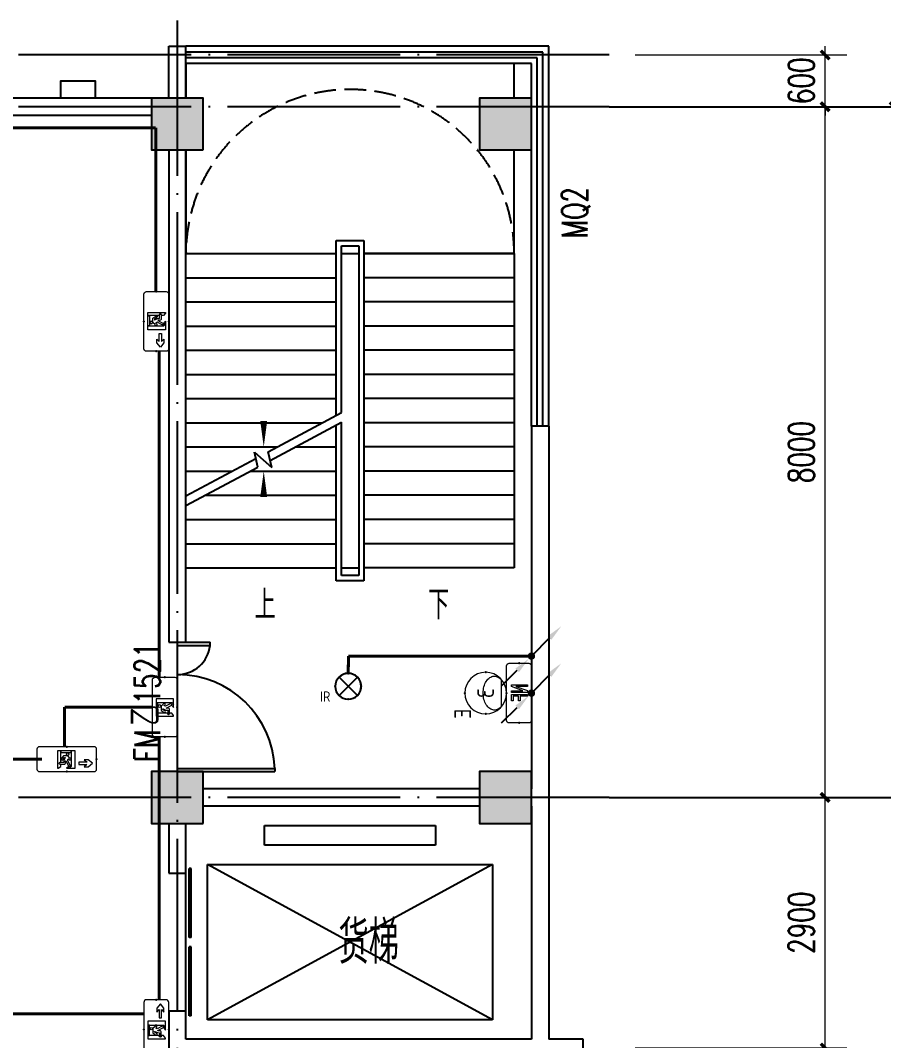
# Model space of a CAD drawing. Extents: x -124594 to 516503, y -3148 to 203159.
# Drawn here: x 310041 to 320035, y 107976 to 119791 of the extents above; entities that cross this region are included whole.
import ezdxf
from ezdxf.enums import TextEntityAlignment as Align

# ---------------------------------------------------------------- set-up
doc = ezdxf.new("R2010")
doc.units = 0
doc.header["$LTSCALE"] = 1000
doc.header["$MEASUREMENT"] = 0
doc.linetypes.add('DASH', pattern=[0.35, 0.25, -0.1])
doc.linetypes.add('DOTE', pattern=[2.42, 2, -0.2, 0.02, -0.2])
for name, color, linetype in [('AXIS', 3, 'Continuous'), ('COLUMN', 9, 'Continuous'), ('CURTWALL', 4, 'Continuous'), ('DIM_SYMB', 3, 'Continuous'), ('DOOR_FIRE', 4, 'Continuous'), ('DOOR_FIRE_TEXT', 7, 'Continuous'), ('EQUIP-消防', 3, 'Continuous'), ('EQUIP-照明', 3, 'Continuous'), ('J-AXIS-轴线', 1, 'DOTE'), ('J-DOOR-门', 8, 'Continuous'), ('J-STAIR-楼梯', 142, 'Continuous'), ('J-STAIR-电梯', 142, 'Continuous'), ('J-WALL-墙体', 2, 'Continuous'), ('LWIRE', 4, 'Continuous'), ('PUB_HATCH', 8, 'Continuous'), ('PUB_TEXT', 7, 'Continuous'), ('WINDOW_TEXT', 7, 'Continuous'), ('WIRE-应急', 1, 'DASH'), ('WIRE-照明', 1, 'Continuous'), ('装饰柱', 7, 'Continuous')]:
    doc.layers.add(name, color=color, linetype=linetype)
doc.layers.add('建筑底图', color=8, linetype='Continuous', lineweight=5)
doc.styles.add('_TCH_DIM', font='SIMPLEX', dxfattribs={"bigfont": 'GBCBIG'})
doc.styles.add('_TCH_DIM_T3', font='SIMPLEX', dxfattribs={"width": 0.705882, "bigfont": 'GBCBIG'})
doc.styles.add('_TCH_WINDOW', font='SIMPLEX', dxfattribs={"height": 3.5, "bigfont": 'GBCBIG'})
doc.styles.add('_TEL_ATTDEF', font='GBENOR', dxfattribs={"width": 0.8, "height": 3, "bigfont": 'GBCBIG'})
doc.styles.add('_TEL_DIM', font='SIMPLEX', dxfattribs={"width": 0.8, "height": 3.5, "bigfont": 'HZTXT'})
doc.styles.add('HZ', font='simplex.shx', dxfattribs={"width": 0.7, "bigfont": 'hztxt.shx'})
doc.styles.get("Standard").update_dxf_attribs({"font": 'gbenor.shx', "bigfont": 'gbcbig.shx'})
doc.dimstyles.new('_TCH_ARCH&&100', dxfattribs={"dimtxt": 297.5, "dimasz": 100, "dimexe": 250, "dimexo": 300, "dimgap": 126.25, "dimtad": 1, "dimdec": 0, "dimzin": 0, "dimdsep": 46, "dimtxsty": '_TCH_DIM_T3', "dimblk": 'ARCHTICK', "dimcen": 0.09, "dimclrt": 7, "dimazin": 2, "dimtfac": 1, "dimtdec": 0, "dimtix": 1, "dimtmove": 2, "dimatfit": 3, "dimfxl": 1, "dimtolj": 1, "dimtzin": 0, "dimarcsym": 0})

# ---------------------------------------------------------------- blocks, each defined once
blk = doc.blocks.new('_ArchTick')
at = {"color": 0, "linetype": 'ByBlock', "const_width": 0.4}
blk.add_lwpolyline([(-0.5, -0.5), (0.5, 0.5)], dxfattribs=at)
blk = doc.blocks.new('*D232')
at = {"layer": 'AXIS', "color": 0, "lineweight": -2, "transparency": 16777216}
for p, q in [((317158, 118791), (320408, 118791)), ((320158, 94791), (320158, 118791)), ((317158, 94791), (320408, 94791))]:
    blk.add_line(p, q, dxfattribs=at)
at = {"layer": 'Defpoints', "color": 0, "transparency": 16777216}
for p in [(316858, 118791), (320158, 118791), (316858, 94791)]:
    blk.add_point(p, dxfattribs=at)
at = {"layer": 'AXIS', "color": 0, "lineweight": -2, "transparency": 16777216, "xscale": 100, "yscale": 100, "zscale": 100}
for p, rotation in [((320158, 118791), 90), ((320158, 94791), 270)]:
    blk.add_blockref('_ArchTick', p, dxfattribs=dict(at, rotation=rotation))
at = {"layer": 'AXIS', "color": 7, "transparency": 16777216, "insert": (319883, 106791), "char_height": 297.5, "attachment_point": 5, "rotation": 90, "style": '_TCH_DIM_T3'}
blk.add_mtext('\\A1;24000', dxfattribs=at)
blk = doc.blocks.new('*D237')
at = {"layer": 'AXIS', "color": 0, "lineweight": -2, "transparency": 16777216}
for p, q in [((317158, 110791), (319608, 110791)), ((319358, 107891), (319358, 110791)), ((317158, 107891), (319608, 107891))]:
    blk.add_line(p, q, dxfattribs=at)
at = {"layer": 'Defpoints', "color": 0, "transparency": 16777216}
for p in [(316858, 110791), (319358, 110791), (316858, 107891)]:
    blk.add_point(p, dxfattribs=at)
at = {"layer": 'AXIS', "color": 0, "lineweight": -2, "transparency": 16777216, "xscale": 100, "yscale": 100, "zscale": 100}
for p, rotation in [((319358, 110791), 90), ((319358, 107891), 270)]:
    blk.add_blockref('_ArchTick', p, dxfattribs=dict(at, rotation=rotation))
at = {"layer": 'AXIS', "color": 7, "transparency": 16777216, "insert": (319083, 109341), "char_height": 297.5, "attachment_point": 5, "rotation": 90, "style": '_TCH_DIM_T3'}
blk.add_mtext('\\A1;2900', dxfattribs=at)
blk = doc.blocks.new('*D238')
at = {"layer": 'AXIS', "color": 0, "lineweight": -2, "transparency": 16777216}
for p, q in [((317158, 118791), (319608, 118791)), ((319358, 110791), (319358, 118791)), ((317158, 110791), (319608, 110791))]:
    blk.add_line(p, q, dxfattribs=at)
at = {"layer": 'Defpoints', "color": 0, "transparency": 16777216}
for p in [(316858, 118791), (319358, 118791), (316858, 110791)]:
    blk.add_point(p, dxfattribs=at)
at = {"layer": 'AXIS', "color": 0, "lineweight": -2, "transparency": 16777216, "xscale": 100, "yscale": 100, "zscale": 100}
for p, rotation in [((319358, 118791), 90), ((319358, 110791), 270)]:
    blk.add_blockref('_ArchTick', p, dxfattribs=dict(at, rotation=rotation))
at = {"layer": 'AXIS', "color": 7, "transparency": 16777216, "insert": (319083, 114791), "char_height": 297.5, "attachment_point": 5, "rotation": 90, "style": '_TCH_DIM_T3'}
blk.add_mtext('\\A1;8000', dxfattribs=at)
blk = doc.blocks.new('*D239')
at = {"layer": 'AXIS', "color": 0, "lineweight": -2, "transparency": 16777216}
for p, q in [((319358, 119391), (319358, 119491)), ((317158, 119391), (319608, 119391)), ((319358, 118791), (319358, 119391)), ((317158, 118791), (319608, 118791)), ((319358, 118791), (319358, 118691))]:
    blk.add_line(p, q, dxfattribs=at)
at = {"layer": 'Defpoints', "color": 0, "transparency": 16777216}
for p in [(316858, 119391), (319358, 119391), (316858, 118791)]:
    blk.add_point(p, dxfattribs=at)
at = {"layer": 'AXIS', "color": 0, "lineweight": -2, "transparency": 16777216, "xscale": 100, "yscale": 100, "zscale": 100}
for p, rotation in [((319358, 119391), 270), ((319358, 118791), 90)]:
    blk.add_blockref('_ArchTick', p, dxfattribs=dict(at, rotation=rotation))
at = {"layer": 'AXIS', "color": 7, "transparency": 16777216, "insert": (319083, 119091), "char_height": 297.5, "attachment_point": 5, "rotation": 90, "style": '_TCH_DIM_T3'}
blk.add_mtext('\\A1;600', dxfattribs=at)
blk = doc.blocks.new('$DorLib2D$00000225')
at = {"color": 0}
for p, q in [((0.475, -0.0014), (0.475, 0.7521)), ((0.475, 0.7521), (0.5, 0.7521)), ((0.5, -0.0014), (0.5, 0.7521)), ((-0.5, 0), (-0.5, 0.252)), ((-0.475, 0.252), (-0.5, 0.252)), ((-0.475, 0), (-0.475, 0.252)), ((-0.475, 0), (-0.5, 0)), ((0.475, -0.0014), (0.5, -0.0014))]:
    blk.add_line(p, q, dxfattribs=at)
for centre, radius, start, end in [((0.5046, -0.0019), 0.7546, 92.24927, 179.72377), ((-0.5008, 0.0026), 0.2508, 359.78987, 84.09744)]:
    blk.add_arc(centre, radius, start, end, dxfattribs=at)
blk = doc.blocks.new('$DORLIB2D$00000127')
at = {"color": 0}
for points in [[(-0.5333, 0.7949), (-0.5333, 0.6904)], [(-0.0333, 0.7949), (-0.5333, 0.7949)], [(-0.0333, 0.7949), (-0.0333, 0.6904)], [(0.5333, 0.7949), (0.0333, 0.7949)], [(0.0333, 0.7949), (0.0333, 0.6904)], [(0.5333, 0.7949), (0.5333, 0.6904)], [(-0.0333, 0.6904), (-0.5333, 0.6904)], [(0.5333, 0.6904), (0.0333, 0.6904)], [(0.5, 0.5), (-0.5, 0.5)]]:
    blk.add_lwpolyline(points, dxfattribs=at)
blk = doc.blocks.new('_FZH')
blk.add_lwpolyline([(-0.5, -0.5), (0.5, -0.5), (0.5, 0.5), (-0.5, 0.5)], close=True)
at = {"layer": 'PUB_HATCH'}
blk.add_solid([(-0.5, -0.5), (0.5, -0.5), (-0.5, 0.5), (0.5, 0.5)], dxfattribs=at)
blk = doc.blocks.new('$equip_U$00000091(cyquan-PC)')
at = {"lineweight": 0}
for p, q in [((0.031, 0.482), (0.031, 0.098)), ((0.183, 0.482), (0.031, 0.482)), ((0.072, 0.44), (0.183, 0.44)), ((0.072, 0.314), (0.072, 0.44)), ((0.183, 0.314), (0.072, 0.314)), ((0.072, 0.271), (0.183, 0.271)), ((0.072, 0.098), (0.072, 0.271)), ((0.183, 0.44), (0.183, 0.482)), ((0.183, 0.271), (0.183, 0.314)), ((0.031, 0.098), (0.072, 0.098))]:
    blk.add_line(p, q, dxfattribs=at)
blk.add_lwpolyline([(-0.658, 0), (0.658, 0, 0.414214), (0.72, 0.062), (0.72, 0.538, 0.414213), (0.658, 0.6), (-0.658, 0.6, 0.414214), (-0.72, 0.538, 0), (-0.72, 0.062, 0.414245), (-0.658, 0, 18481.445439)], format="xyb", dxfattribs=at)
blk.add_lwpolyline([(-0.203, 0.482), (-0.203, 0.098), (-0.162, 0.098), (-0.162, 0.377), (-0.16, 0.377), (-0.061, 0.098), (-0.016, 0.098), (-0.016, 0.482), (-0.057, 0.482), (-0.057, 0.204), (-0.059, 0.204), (-0.158, 0.482)], close=True, dxfattribs=at)
for p in [(0, 0.6), (-0.72, 0.3), (0.72, 0.3), (0, 0)]:
    blk.add_point(p)
at = {"color": 7, "style": '_TEL_DIM', "flags": 1}
for tag in ['A', 'REMARK']:
    blk.add_attdef(tag, text='', height=0.00002, dxfattribs=at).set_placement((0, 0), align=Align.MIDDLE_CENTER)
blk = doc.blocks.new('$equip_U$00000078(OW7S4Z35Z8O8O2W)')
at = {"xscale": 1.59999999999984, "yscale": 1.59999999999984, "zscale": 1.59999999999984}
blk.add_blockref('$equip_U$00000091(cyquan-PC)', (0, 0), dxfattribs=at)
at = {"color": 7, "style": '_TEL_DIM', "flags": 1}
blk.add_attdef('A', text='', height=0.0000333, dxfattribs=at).set_placement((0, 0), align=Align.MIDDLE_CENTER)
blk = doc.blocks.new('$equip_U$00000137(cyquan-PC)')
at = {"color": 253, "lineweight": 0}
for p, q in [((-0.254, 0.504), (-0.283, 0.487)), ((-0.222, 0.519), (-0.254, 0.504)), ((-0.188, 0.532), (-0.222, 0.519)), ((-0.153, 0.543), (-0.188, 0.532)), ((-0.116, 0.552), (-0.153, 0.543)), ((-0.078, 0.558), (-0.116, 0.552)), ((-0.039, 0.562), (-0.078, 0.558)), ((0, 0.563), (-0.039, 0.562)), ((0.039, 0.562), (0, 0.563)), ((0.078, 0.558), (0.039, 0.562)), ((0.116, 0.552), (0.078, 0.558)), ((0.153, 0.543), (0.116, 0.552)), ((0.188, 0.532), (0.153, 0.543)), ((0.222, 0.519), (0.188, 0.532)), ((0.254, 0.504), (0.222, 0.519)), ((0.283, 0.487), (0.254, 0.504)), ((-0.405, 0.328), (-0.409, 0.302)), ((-0.409, 0.302), (-0.408, 0.276)), ((-0.408, 0.276), (-0.404, 0.25)), ((-0.398, 0.353), (-0.405, 0.328)), ((-0.404, 0.25), (-0.396, 0.224)), ((-0.387, 0.378), (-0.398, 0.353)), ((-0.373, 0.402), (-0.387, 0.378)), ((-0.355, 0.426), (-0.373, 0.402)), ((-0.334, 0.448), (-0.355, 0.426)), ((-0.31, 0.468), (-0.334, 0.448)), ((-0.283, 0.487), (-0.31, 0.468)), ((0.31, 0.468), (0.283, 0.487)), ((0.334, 0.448), (0.31, 0.468)), ((0.355, 0.426), (0.334, 0.448)), ((0.373, 0.402), (0.355, 0.426)), ((0.387, 0.378), (0.373, 0.402)), ((0.398, 0.353), (0.387, 0.378)), ((0.396, 0.224), (0.404, 0.25)), ((0.405, 0.328), (0.398, 0.353)), ((0.404, 0.25), (0.408, 0.276)), ((0.409, 0.302), (0.405, 0.328)), ((0.408, 0.276), (0.409, 0.302)), ((-0.396, 0.224), (-0.385, 0.199)), ((-0.385, 0.199), (-0.37, 0.175)), ((-0.37, 0.175), (-0.352, 0.152)), ((-0.352, 0.152), (-0.33, 0.131)), ((-0.33, 0.131), (0.33, 0.131)), ((0.33, 0.131), (0.352, 0.152)), ((0.352, 0.152), (0.37, 0.175)), ((0.37, 0.175), (0.385, 0.199)), ((0.385, 0.199), (0.396, 0.224))]:
    blk.add_line(p, q, dxfattribs=at)
at = {"lineweight": 0}
blk.add_circle((0, 0.502), 0.502, dxfattribs=at)
for p in [(0, 1.005), (-0.502, 0.502), (0.502, 0.502)]:
    blk.add_point(p)
at = {"color": 7, "style": '_TEL_DIM'}
blk.add_attdef('$TEXT$', text='', height=0.4, dxfattribs=at).set_placement((0.5, 1.056), align=Align.MIDDLE_CENTER)
at = {"color": 7, "lineweight": 0, "style": '_TEL_DIM'}
blk.add_attdef('3', text='', height=0.4, dxfattribs=at).set_placement((0.002, 0.502), align=Align.MIDDLE_CENTER)
at = {"color": 7, "style": '_TEL_DIM', "flags": 1}
for tag in ['A', 'REMARK']:
    blk.add_attdef(tag, text='', height=0.00002, dxfattribs=at).set_placement((0, 0), align=Align.MIDDLE_CENTER)
blk = doc.blocks.new('$equip_U$00000082(OW7S4Z35Z8O8O2W)')
ref = blk.add_blockref('$equip_U$00000137(cyquan-PC)', (0, -0.804), dxfattribs=dict(xscale=1.59999999999984, yscale=1.59999999999984, zscale=1.59999999999984))
ref.add_attrib('3', '3', dxfattribs={"color": 7, "lineweight": 0, "height": 0.64, "style": '_TEL_ATTDEF'}).set_placement((0.004, 0), align=Align.MIDDLE_CENTER)
ref.add_attrib('$TEXT$', 'E', dxfattribs={"color": 7, "height": 0.64, "style": '_TEL_ATTDEF'}).set_placement((0.799, 0.886), align=Align.MIDDLE_CENTER)
at = {"color": 7, "style": '_TEL_DIM', "flags": 1}
blk.add_attdef('A', text='', height=0.0000333, dxfattribs=at).set_placement((0, 0), align=Align.MIDDLE_CENTER)
blk = doc.blocks.new('$equip_U$00000087(cyquan-PC)')
at = {"lineweight": 0}
blk.add_lwpolyline([(-0.658, 0), (0.658, 0, 0.414214), (0.72, 0.062), (0.72, 0.538, 0.414213), (0.658, 0.6), (-0.658, 0.6, 0.414214), (-0.72, 0.538, 0), (-0.72, 0.062, 0.414245), (-0.658, 0, 18481.445439)], format="xyb", dxfattribs=at)
for points in [[(-0.108, 0.508), (-0.108, 0.131), (-0.066, 0.089), (-0.201, 0.089), (-0.201, 0.51), (-0.11, 0.51, -0.414214)], [(-0.102, 0.468, -0.414214), (-0.104, 0.47), (-0.104, 0.508, -0.414214), (-0.102, 0.51), (0.138, 0.51, -0.414214), (0.14, 0.508), (0.14, 0.47, -0.414214), (0.138, 0.468)], [(0.22, 0.089), (0.204, 0.089), (0.145, 0.131), (0.145, 0.182), (0.153, 0.182, 1), (0.153, 0.241), (0.145, 0.241), (0.145, 0.508, -0.414214), (0.147, 0.51), (0.22, 0.51)], [(-0.104, 0.334, -0.414214), (-0.102, 0.336), (-0.075, 0.336), (-0.034, 0.385, -0.221695), (-0.018, 0.392), (0.073, 0.392, -0.235469), (0.08, 0.389), (0.132, 0.32, -1), (0.098, 0.296), (0.057, 0.35), (0.046, 0.35, 0.542956), (0.042, 0.344), (0.07, 0.281, -0.096289), (0.073, 0.268), (0.074, 0.232), (0.153, 0.232, -1), (0.153, 0.19), (0.05, 0.19, -0.404026), (0.029, 0.211), (0.027, 0.267, 0.774283), (0.023, 0.268), (-0.039, 0.148, -1), (-0.08, 0.169), (-0.019, 0.289), (-0.031, 0.318, 0.554309), (-0.038, 0.319), (-0.057, 0.297, -0.221695), (-0.062, 0.294), (-0.102, 0.294, -0.414214), (-0.104, 0.296)], [(0.01, 0.089), (-0.055, 0.089, -0.912194), (-0.025, 0.119)]]:
    blk.add_lwpolyline(points, format="xyb", close=True, dxfattribs=at)
blk.add_circle((-0.024, 0.43), 0.0295, dxfattribs=at)
for p in [(0, 0.6), (-0.72, 0.3), (0.72, 0.3), (0, 0)]:
    blk.add_point(p)
at = {"color": 7, "style": '_TEL_DIM', "flags": 1}
for tag in ['A', 'REMARK']:
    blk.add_attdef(tag, text='', height=0.00002, dxfattribs=at).set_placement((0, 0), align=Align.MIDDLE_CENTER)
blk = doc.blocks.new('$equip_U$00000076(OW7S4Z35Z8O8O2W)')
at = {"xscale": 1.59999999999984, "yscale": 1.59999999999984, "zscale": 1.59999999999984}
blk.add_blockref('$equip_U$00000087(cyquan-PC)', (0, 0), dxfattribs=at)
at = {"color": 7, "style": '_TEL_DIM', "flags": 1}
blk.add_attdef('A', text='', height=0.0000333, dxfattribs=at).set_placement((0, 0), align=Align.MIDDLE_CENTER)
blk = doc.blocks.new('$equip_U$00000090(cyquan-PC)')
at = {"lineweight": 0}
blk.add_lwpolyline([(-0.658, 0), (0.658, 0, 0.414214), (0.72, 0.062), (0.72, 0.538, 0.414213), (0.658, 0.6), (-0.658, 0.6, 0.414214), (-0.72, 0.538, 0), (-0.72, 0.062, 0.414245), (-0.658, 0, 18481.445439)], format="xyb", dxfattribs=at)
for points in [[(-0.22, 0.08), (-0.204, 0.08), (-0.145, 0.122), (-0.145, 0.172), (-0.153, 0.172, -1), (-0.153, 0.231), (-0.145, 0.231), (-0.145, 0.499, 0.414214), (-0.147, 0.501), (-0.22, 0.501)], [(0.102, 0.459, 0.414214), (0.104, 0.461), (0.104, 0.499, 0.414214), (0.102, 0.501), (-0.138, 0.501, 0.414214), (-0.14, 0.499), (-0.14, 0.461, 0.414214), (-0.138, 0.459)], [(0.108, 0.499), (0.108, 0.122), (0.066, 0.08), (0.201, 0.08), (0.201, 0.501), (0.11, 0.501, 0.414214)], [(0.104, 0.325, 0.414214), (0.102, 0.327), (0.075, 0.327), (0.034, 0.375, 0.221695), (0.018, 0.383), (-0.073, 0.383, 0.235469), (-0.08, 0.379), (-0.132, 0.31, 1), (-0.098, 0.286), (-0.057, 0.341), (-0.046, 0.341, -0.542956), (-0.042, 0.335), (-0.07, 0.271, 0.096289), (-0.073, 0.258), (-0.074, 0.223), (-0.153, 0.223, 1), (-0.153, 0.181), (-0.05, 0.181, 0.404026), (-0.029, 0.201), (-0.027, 0.258, -0.774283), (-0.023, 0.259), (0.039, 0.138, 1), (0.08, 0.159), (0.019, 0.279), (0.031, 0.308, -0.554309), (0.038, 0.309), (0.057, 0.287, 0.221695), (0.062, 0.285), (0.102, 0.285, 0.414214), (0.104, 0.287)], [(0.519, 0.119), (0.618, 0.201), (0.519, 0.284), (0.423, 0.284), (0.484, 0.233, -0.700208), (0.483, 0.229), (0.287, 0.229), (0.287, 0.174), (0.483, 0.174, -0.700208), (0.484, 0.17), (0.423, 0.119)], [(-0.01, 0.08), (0.055, 0.08, 0.912194), (0.025, 0.109)]]:
    blk.add_lwpolyline(points, format="xyb", close=True, dxfattribs=at)
blk.add_circle((0.024, 0.421), 0.0295, dxfattribs=at)
for p in [(0, 0.6), (-0.72, 0.3), (0.72, 0.3), (0, 0)]:
    blk.add_point(p)
at = {"color": 7, "style": '_TEL_DIM', "flags": 1}
for tag in ['A', 'REMARK']:
    blk.add_attdef(tag, text='', height=0.00002, dxfattribs=at).set_placement((0, 0), align=Align.MIDDLE_CENTER)
blk = doc.blocks.new('$equip_U$00000079(OW7S4Z35Z8O8O2W)')
at = {"xscale": -1.59999999999984, "yscale": 1.59999999999984, "zscale": 1.59999999999984}
blk.add_blockref('$equip_U$00000090(cyquan-PC)', (0, 0), dxfattribs=at)
at = {"color": 7, "style": '_TEL_DIM', "flags": 1}
blk.add_attdef('A', text='', height=0.0000333, dxfattribs=at).set_placement((0, 0), align=Align.MIDDLE_CENTER)
blk = doc.blocks.new('$equip$00002530')
for p, q in [((-0.354, 0.354), (0.354, -0.354)), ((0.354, 0.354), (-0.354, -0.354))]:
    blk.add_line(p, q)
at = {"const_width": 0.0667}
blk.add_lwpolyline([(0, 0.5, -1), (0, -0.5, -1), (0, 0.5, -2.479085)], format="xyb", dxfattribs=at)
blk.add_circle((0, 0), 0.5)
for p in [(0, 0.5), (-0.5, 0), (0.5, 0), (0, -0.5)]:
    blk.add_point(p)
at = {"color": 7, "style": '_TEL_DIM', "flags": 1}
blk.add_attdef('A', text='', height=0.00002, dxfattribs=at).set_placement((0, 0), align=Align.MIDDLE_CENTER)
at = {"color": 7, "style": '_TEL_DIM'}
blk.add_attdef('$TEXT$', text='', height=0.4, dxfattribs=at).set_placement((0.887, -0.396), align=Align.MIDDLE_CENTER)
blk = doc.blocks.new('$TelecSys$00000081')
for p, q in [((0.104, 0.104), (0.104, 0.104)), ((-0.104, -0.104), (-0.104, -0.104)), ((-1.15, -1.15), (-0.55, -0.55))]:
    blk.add_line(p, q)
at = {"const_width": 0.142}
blk.add_lwpolyline([(0.071, 0, 1), (-0.071, 0, 1)], format="xyb", close=True, dxfattribs=at)
blk.add_solid([(-0.62, -0.48), (-0.48, -0.62), (-0.1, -0.1)])
at = {"width": 0.8, "flags": 9}
blk.add_attdef('A', (0, 0), '', height=0.00002, rotation=180, dxfattribs=at)
blk = doc.blocks.new('$TelecSys$00000079')
for p, q in [((0.7, 0.7), (0, 0)), ((0.104, 0.104), (0.104, 0.104)), ((-0.104, -0.104), (-0.104, -0.104))]:
    blk.add_line(p, q)
at = {"const_width": 0.142}
blk.add_lwpolyline([(-0.071, 0, 1), (0.071, 0, 1)], format="xyb", close=True, dxfattribs=at)
blk.add_solid([(0.63, 0.77), (0.77, 0.63), (1.15, 1.15)])
at = {"width": 0.8, "flags": 9}
blk.add_attdef('A', (0, 0), '', height=0.00002, dxfattribs=at)
blk = doc.blocks.new('HASGGEWS')
at = {"layer": 'AXIS', "color": 8}
for p, q in [((316858.3, 118790.8), (320858.3, 118790.8)), ((316858.3, 110790.8), (320858.3, 110790.8))]:
    blk.add_line(p, q, dxfattribs=at)
at = {"layer": 'CURTWALL', "color": 8}
for p, q in [((316158.3, 119490.8), (311958.3, 119490.8)), ((316158.3, 115090.8), (316158.3, 119490.8)), ((316091.7, 119424.1), (311958.3, 119424.1)), ((316025, 119357.5), (311958.3, 119357.5)), ((316025, 115090.8), (316025, 119357.5)), ((316091.7, 115090.8), (316091.7, 119424.1)), ((315958.3, 119290.8), (311958.3, 119290.8)), ((315958.3, 115090.8), (315958.3, 119290.8))]:
    blk.add_line(p, q, dxfattribs=at)
at = {"layer": 'DIM_SYMB', "color": 8}
for points in [[(314858.3, 113310.8, 0, 0, 0), (314858.3, 118190.8, 0, 0, 0), (312858.3, 118190.8, 0, 0, 0), (312858.3, 114850.8, 0, 80, 0), (312858.3, 115150.8, 0, 0, 0)], [(312858.3, 113310.8, 0, 0, 0), (312858.3, 114570.8, 0, 80, 0), (312858.3, 114270.8, 0, 0, 0)]]:
    blk.add_lwpolyline(points, format="xyseb", dxfattribs=at)
at = {"layer": 'J-AXIS-轴线', "color": 8}
for p, q in [((311858.3, 93790.8), (311858.3, 119790.8)), ((316858.3, 119390.8), (268358.3, 119390.8)), ((316858.3, 118790.8), (268358.3, 118790.8)), ((316858.3, 110790.8), (268358.3, 110790.8))]:
    blk.add_line(p, q, dxfattribs=at)
at = {"layer": 'J-STAIR-楼梯', "color": 8}
for p, q in [((315758.3, 119290.8), (311958.3, 119290.8)), ((311958.3, 119290.8), (311958.3, 118890.8)), ((315758.3, 118890.8), (315758.3, 119290.8)), ((311958.3, 118290.8), (311958.3, 117090.8)), ((315758.3, 117090.8), (315758.3, 118290.8)), ((313698.3, 115217.9), (313698.3, 117240.8)), ((313698.3, 117240.8), (314018.3, 117240.8)), ((314018.3, 117240.8), (314018.3, 113300.8)), ((311958.3, 114285), (311958.3, 117090.8)), ((311958.3, 117090.8), (313698.3, 117090.8)), ((311958.3, 117090.8), (313698.3, 117090.8)), ((313758.3, 115250), (313758.3, 117180.8)), ((313758.3, 117180.8), (313958.3, 117180.8)), ((313758.3, 115250), (313758.3, 117090.8)), ((313758.3, 117090.8), (313958.3, 117090.8)), ((313958.3, 117180.8), (313958.3, 113360.8)), ((313958.3, 117090.8), (313958.3, 113450.8)), ((315758.3, 117090.8), (314018.3, 117090.8)), ((314018.3, 117090.8), (315758.3, 117090.8)), ((315758.3, 117090.8), (315758.3, 113450.8)), ((311958.3, 116810.8), (313698.3, 116810.8)), ((315758.3, 116810.8), (314018.3, 116810.8)), ((311958.3, 116530.8), (313698.3, 116530.8)), ((315758.3, 116530.8), (314018.3, 116530.8)), ((311958.3, 116250.8), (313698.3, 116250.8)), ((315758.3, 116250.8), (314018.3, 116250.8)), ((311958.3, 115970.8), (313698.3, 115970.8)), ((315758.3, 115970.8), (314018.3, 115970.8)), ((311958.3, 115690.8), (313698.3, 115690.8)), ((315758.3, 115690.8), (314018.3, 115690.8)), ((311958.3, 115410.8), (313698.3, 115410.8)), ((315758.3, 115410.8), (314018.3, 115410.8)), ((312908.1, 114794.2), (313758.3, 115250)), ((311958.3, 115130.8), (313535.9, 115130.8)), ((312931.7, 114693.4), (313758.3, 115136.6)), ((313698.3, 113300.8), (313698.3, 115104.4)), ((313758.3, 113450.8), (313758.3, 115136.6)), ((313758.3, 113360.8), (313758.3, 115136.6)), ((315758.3, 115130.8), (314018.3, 115130.8)), ((311958.3, 114850.8), (313013.6, 114850.8)), ((313225.3, 114850.8), (313698.3, 114850.8)), ((315758.3, 114850.8), (314018.3, 114850.8)), ((312791, 114617.9), (312750.2, 114791.7)), ((312750.2, 114791.7), (312950.7, 114612.4)), ((312950.7, 114612.4), (312908.1, 114794.2)), ((311958.3, 114285), (312767.3, 114718.7)), ((311958.3, 114171.6), (312791, 114617.9)), ((311958.3, 114570.8), (312491.4, 114570.8)), ((312703, 114570.8), (313698.3, 114570.8)), ((315758.3, 114570.8), (314018.3, 114570.8)), ((311958.3, 114290.8), (311969.1, 114290.8)), ((312180.7, 114290.8), (313698.3, 114290.8)), ((315758.3, 114290.8), (314018.3, 114290.8)), ((311958.3, 113450.8), (311958.3, 114171.6)), ((311958.3, 114010.8), (313698.3, 114010.8)), ((315758.3, 114010.8), (314018.3, 114010.8)), ((311958.3, 113730.8), (313698.3, 113730.8)), ((315758.3, 113730.8), (314018.3, 113730.8)), ((311958.3, 113450.8), (313698.3, 113450.8)), ((313758.3, 113450.8), (313958.3, 113450.8)), ((315758.3, 113450.8), (314018.3, 113450.8)), ((313958.3, 113360.8), (313758.3, 113360.8)), ((314018.3, 113300.8), (313698.3, 113300.8))]:
    blk.add_line(p, q, dxfattribs=at)
at = {"layer": 'J-STAIR-楼梯', "color": 8, "linetype": 'DASH'}
blk.add_arc((313858.3, 117090.8), 1900, 0, 180, dxfattribs=at)
at = {"layer": 'J-STAIR-电梯', "color": 8}
for p, q in [((312868.3, 110240.8), (312868.3, 110465.8)), ((312868.3, 110465.8), (314848.3, 110465.8)), ((314848.3, 110465.8), (314848.3, 110240.8)), ((314848.3, 110240.8), (312868.3, 110240.8)), ((312208.3, 108215.8), (312208.3, 110015.8)), ((312208.3, 110015.8), (315508.3, 110015.8)), ((315508.3, 110015.8), (312208.3, 108215.8)), ((315508.3, 108215.8), (312208.3, 110015.8)), ((315508.3, 110015.8), (315508.3, 108215.8)), ((315508.3, 108215.8), (312208.3, 108215.8))]:
    blk.add_line(p, q, dxfattribs=at)
at = {"layer": 'J-WALL-墙体', "color": 8}
for p, q in [((311758.3, 118890.8), (311758.3, 119490.8)), ((311758.3, 119490.8), (311958.3, 119490.8)), ((311958.3, 118890.8), (311958.3, 119490.8)), ((311558.3, 118890.8), (303658.3, 118890.8)), ((311558.3, 118690.8), (303658.3, 118690.8)), ((311758.3, 118290.8), (311758.3, 112590.8)), ((311958.3, 112590.8), (311958.3, 118290.8)), ((315958.3, 115090.8), (315958.3, 110890.8)), ((316158.3, 115090.8), (315958.3, 115090.8)), ((316158.3, 115090.8), (316158.3, 110790.8)), ((311758.3, 112590.8), (311958.3, 112590.8)), ((315358.3, 110890.8), (312158.3, 110890.8)), ((316158.3, 110790.8), (316158.3, 107990.8)), ((315358.3, 110690.8), (312158.3, 110690.8)), ((315958.3, 110690.8), (315958.3, 107990.8)), ((311758.3, 110490.8), (311758.3, 109915.8)), ((311958.3, 109915.8), (311958.3, 110490.8)), ((311758.3, 109915.8), (311958.3, 109915.8)), ((311958.3, 108315.8), (311758.3, 108315.8)), ((311758.3, 108315.8), (311758.3, 107890.8)), ((311958.3, 107990.8), (311958.3, 108315.8)), ((312458.3, 107990.8), (311958.3, 107990.8)), ((315958.3, 107990.8), (312458.3, 107990.8)), ((316558.3, 107990.8), (316158.3, 107990.8)), ((316558.3, 106490.8), (316558.3, 107990.8))]:
    blk.add_line(p, q, dxfattribs=at)
at = {"layer": '装饰柱', "color": 8}
blk.add_lwpolyline([(310508.3, 118890.8), (310508.3, 119090.8), (310908.3, 119090.8), (310908.3, 118890.8)], dxfattribs=at)
at = {"layer": 'COLUMN', "color": 8, "xscale": 600, "yscale": 600, "zscale": 600, "rotation": 90}
for p in [(311858.3, 118590.8), (315658.3, 118590.8), (311858.3, 110790.8), (315658.3, 110790.8)]:
    blk.add_blockref('_FZH', p, dxfattribs=at)
at = {"layer": 'DOOR_FIRE', "color": 8, "xscale": -1500, "yscale": -1500, "zscale": 200, "rotation": 90}
blk.add_blockref('$DorLib2D$00000225', (311858.3, 111840.8), dxfattribs=at)
at = {"layer": 'J-DOOR-门', "color": 8, "xscale": 1600, "yscale": 200, "zscale": 200, "rotation": 270}
blk.add_blockref('$DORLIB2D$00000127', (311858.3, 109115.8), dxfattribs=at)
at = {"layer": 'DIM_SYMB', "color": 7, "style": '_TCH_DIM'}
for s, p in [('上', (312754.1, 112855.8)), ('下', (314763.4, 112855.8))]:
    blk.add_text(s, height=337.6, dxfattribs=at).set_placement(p)
at = {"layer": 'DOOR_FIRE_TEXT', "color": 8, "style": '_TCH_WINDOW', "width": 0.705882}
for s, p in [('1521', (311658.3, 111868.7)), ('FM', (311658.3, 111202.9))]:
    blk.add_text(s, height=297.5, rotation=90, dxfattribs=at).set_placement(p)
at = {"layer": 'DOOR_FIRE_TEXT', "color": 8, "style": '_TCH_WINDOW'}
blk.add_text('乙', height=337.6, rotation=90, dxfattribs=at).set_placement((311658.3, 111622.9))
at = {"layer": 'PUB_TEXT', "color": 8, "style": 'HZ', "width": 0.7}
blk.add_text('货梯', height=500, dxfattribs=at).set_placement((313723.3, 108864.5))
at = {"layer": 'WINDOW_TEXT', "color": 8, "style": '_TCH_WINDOW', "width": 0.705882}
blk.add_text('MQ2', height=297.5, rotation=90, dxfattribs=at).set_placement((316608, 117266))
at = {"layer": 'AXIS', "color": 8}
for p1, p2, distance, picture, middle in [((316858.3, 118790.8), (316858.3, 119390.8), -2500, '*D239', (319083.3, 119090.8)), ((316858.3, 94790.8), (316858.3, 118790.8), -3300, '*D232', (319883.3, 106790.8)), ((316858.3, 110790.8), (316858.3, 118790.8), -2500, '*D238', (319083.3, 114790.8)), ((316858.3, 107890.8), (316858.3, 110790.8), -2500, '*D237', (319083.3, 109340.8))]:
    dim = blk.add_aligned_dim(p1=p1, p2=p2, distance=distance, dimstyle='_TCH_ARCH&&100', dxfattribs=at)
    dim.commit()
    dim.dimension.update_dxf_attribs({"geometry": picture, "text_midpoint": middle})

msp = doc.modelspace()

# ---------------------------------------------------------------- linework, layer by layer
at = {"layer": 'WIRE-应急', "const_width": 35}
for points in [[(310856, 118547), (309780, 118547)], [(311609, 118547), (310716, 118547)], [(311609, 116649), (311609, 118547)], [(311646, 112184), (311646, 115958)], [(311570, 111838), (310552, 111838)], [(310552, 111379), (310552, 111838)], [(311646, 108449), (311646, 111492)], [(310291, 111235), (303704, 111235)], [(311470, 108284), (309931, 108284)]]:
    msp.add_lwpolyline(points, dxfattribs=at)
at = {"layer": 'WIRE-照明', "const_width": 35}
for points in [[(313839, 112429), (313837, 112229)], [(315958, 112429), (313839, 112429)]]:
    msp.add_lwpolyline(points, dxfattribs=at)

# ---------------------------------------------------------------- block references
at = {"layer": 'EQUIP-消防', "yscale": 300, "zscale": 300}
for name, p, xscale, rotation in [('$equip_U$00000079(OW7S4Z35Z8O8O2W)', (311758, 116304), 300, 90.00000000000001), ('$equip_U$00000078(OW7S4Z35Z8O8O2W)', (315958, 112000), -300, 90), ('$equip_U$00000076(OW7S4Z35Z8O8O2W)', (311858, 111838), -300, 90), ('$equip_U$00000082(OW7S4Z35Z8O8O2W)', (315428, 112000), -300, 90), ('$equip_U$00000079(OW7S4Z35Z8O8O2W)', (311758, 108103), -300, 90)]:
    msp.add_blockref(name, p, dxfattribs=dict(at, xscale=xscale, rotation=rotation))
at = {"layer": 'EQUIP-消防', "xscale": -300, "yscale": 300, "zscale": 300}
msp.add_blockref('$equip_U$00000079(OW7S4Z35Z8O8O2W)', (310578, 111091), dxfattribs=at)
at = {"layer": 'EQUIP-照明'}
ref = msp.add_blockref('$equip$00002530', (313837, 112079), dxfattribs=dict(at, xscale=-300, yscale=300, zscale=300))
ref.add_attrib('$TEXT$', 'IR', dxfattribs={"layer": '0', "color": 7, "height": 120, "style": '_TEL_ATTDEF'}).set_placement((313570, 111960), align=Align.MIDDLE_CENTER)
at = {"layer": 'LWIRE', "xscale": 300, "yscale": 300, "zscale": 300}
for name, p in [('$TelecSys$00000079', (315958, 112429)), ('$TelecSys$00000081', (315958, 112429)), ('$TelecSys$00000079', (315958, 112000)), ('$TelecSys$00000081', (315958, 112000))]:
    msp.add_blockref(name, p, dxfattribs=at)
at = {"layer": '建筑底图'}
msp.add_blockref('HASGGEWS', (0, 0), dxfattribs=at)

doc.saveas('drawing.dxf')
